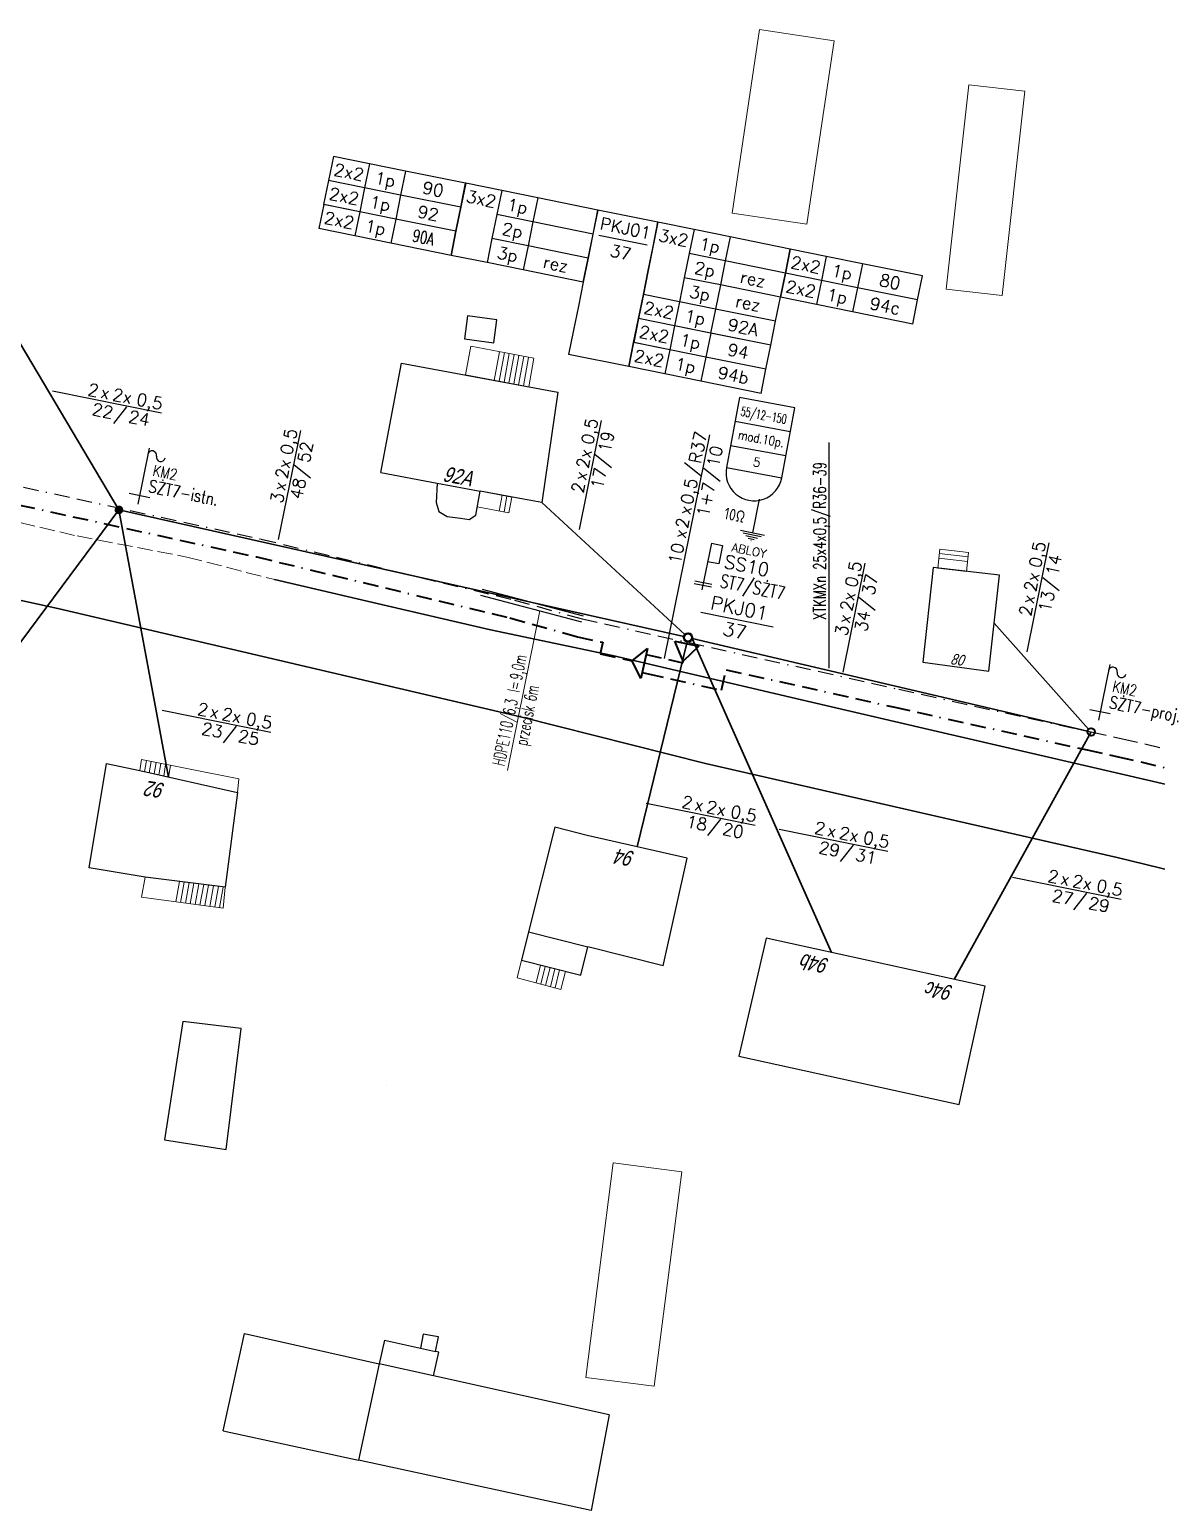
# Model space of a CAD drawing. Header units: millimetres. Extents: x 4848043 to 9699780, y 5827542 to 11659147.
# Drawn here: x 4850112.5 to 4850222.7, y 5827643.4 to 5827788.3 of the extents above; entities that cross this region are included whole.
import ezdxf
from ezdxf.enums import TextEntityAlignment as Align

# ---------------------------------------------------------------- set-up
doc = ezdxf.new("R2010")
doc.units = ezdxf.units.MM
doc.header["$MEASUREMENT"] = 0
for name, pattern in [('0', [0]), ('BORDER', [1.75, 0.5, -0.25, 0.5, -0.25, 0, -0.25]), ('BUD', [0]), ('GUK', [2, 1.5, -0.5]), ('KOC', [2, 1.5, -0.5]), ('KOJ', [0]), ('KOU', [1.5, 1, -0.5]), ('SCH', [0]), ('ZAK', [2, 1, -1])]:
    doc.linetypes.add(name, pattern=pattern)
doc.layers.get('0').update_dxf_attribs({"lineweight": 18})
for name, color, linetype, lineweight in [('EADTD_T_0', 7, '0', 18), ('EBTPO_L_6', 9, '0', 18), ('EBUPP_L_1', 7, 'BUD', 18), ('EBUPP_L_3', 6, '0', 25), ('SDRPK_L_0', 7, '0', 35), ('SDRPK_L_1', 7, 'KOU', 18), ('TEL kable doziemne proj.', 32, 'BORDER', 30), ('TEL rury', 6, 'Continuous', 30), ('TEL rury opis', 6, 'Continuous', 20), ('TES kable doziemne proj.', 4, 'BORDER', 40), ('TES kable napow. proj.', 241, 'LIN_NAPOW_PROJ', 35), ('TES zakończenia projektowane', 4, 'Continuous', 40), ('TES złącza projektowane', 4, 'Continuous', 40), ('UTTPA_T_2', 34, '0', 18), ('UZB słupy telefoniczne', 32, 'Continuous', 30), ('ZAKRES_L_0', 250, 'GUK', 60)]:
    doc.layers.add(name, color=color, linetype=linetype, lineweight=lineweight)
for name, color, linetype in [('OPIS_KABLA', 30, 'Continuous'), ('OPIS_RURY', 6, 'Continuous'), ('RURY-ISTN', 6, 'Continuous'), ('TES opisy kabli abon.', 30, 'Continuous'), ('TES opisy kabli rozdz.', 30, 'Continuous'), ('TES opisy zakończeń', 30, 'Continuous'), ('TES rury', 6, 'Continuous'), ('TES słup. PD', 6, 'Continuous'), ('TES zakończenia istniejące', 140, 'Continuous')]:
    doc.layers.add(name, color=color, linetype=linetype)
doc.styles.add('ROMANS', font='simplex.shx')
doc.styles.add('SIMPLEX', font='simplex.shx', dxfattribs={"width": 0.8, "height": 1.5})
doc.styles.add('Simplex2', font='simplex.shx', dxfattribs={"width": 0.7})
doc.styles.get("Standard").update_dxf_attribs({"font": 'txt', "width": 0.8, "oblique": 15})
doc.linetypes.add('LIN_NAPOW_LIKW', pattern='A,0.0001,[131,ltypeshp.shx,S=0.1,R=20,X=0.34023,Y=-0.12817],-0.1,[131,ltypeshp.shx,S=0.1,R=200,X=0.35977,Y=0.12817],-0.3,[135,l_napow.shx,S=0.1,R=0,X=-0.4,Y=0],-0.2,[135,l_napow.shx,S=0.1,R=180,X=0.2,Y=0],-0.2', length=0.8001)
doc.linetypes.add('LIN_NAPOW_PROJ', pattern='A,0.0001,-0.4,[136,l_napow.shx,S=0.1,R=0,X=-0.4,Y=0],-0.2,[137,l_napow.shx,S=0.1,R=0,X=-0.2,Y=0],-0.2', length=0.8001)

# ---------------------------------------------------------------- blocks, each defined once
blk = doc.blocks.new('SLS')
at = {"color": 0}
blk.add_circle((0, 0), 0.25, dxfattribs=at)
blk.add_circle((0, 0), 0.25, dxfattribs=at)
blk = doc.blocks.new('TR-SL1')
blk.add_circle((0, 0), 0.5)
blk = doc.blocks.new('KBR-SL1P')
for p, q in [((0, 0), (-1, 1.48)), ((-1, 1.48), (1, 1.48)), ((1, 1.48), (0, 0))]:
    blk.add_line(p, q)
blk.add_circle((0, 1.98), 0.35)
blk = doc.blocks.new('KB-IWP')
at = {"style": 'SIMPLEX'}
for p in [(-1.22, 0.25), (0.64, 0.25)]:
    blk.add_text('x', height=1, dxfattribs=at).set_placement(p, align=Align.RIGHT)
for tag, p in [('POJ-KAB', (-2.13, 0.25)), ('DL-KAB', (-0.62, -1.25))]:
    blk.add_attdef(tag, text='', height=1, dxfattribs=at).set_placement(p, align=Align.RIGHT)
for tag, p in [('KONS-KAB', (-0.52, 0.25)), ('SR-ZYL', (2.12, 0.25)), ('SEP', (-0.02, -1.25))]:
    blk.add_attdef(tag, text='', height=1, dxfattribs=at).set_placement(p, align=Align.CENTER)
at = {"style": 'SIMPLEX', "flags": 1}
blk.add_attdef('TYP-KAB', text='', height=0.5, dxfattribs=at).set_placement((-6.02, 0.25), align=Align.RIGHT)
blk.add_attdef('REJ-SZAF', (6.39, 0.25), '', height=0.5, dxfattribs=at)
at = {"style": 'SIMPLEX'}
blk.add_attdef('DL-MON', (0.7, -1.25), '', height=1, dxfattribs=at)
blk = doc.blocks.new('OB')
at = {"style": 'ROMANS', "width": 0.6}
blk.add_text('l=', height=2, dxfattribs=at).set_placement((9.86, 0.18))
for tag, p in [('OB_TYP', (8.68, 0.18)), ('OB_SW', (11.54, -2.76))]:
    blk.add_attdef(tag, text='', height=2, dxfattribs=at).set_placement(p, align=Align.RIGHT)
blk.add_attdef('OB_DL', (11.91, 0.18), '', height=2, dxfattribs=at)
blk = doc.blocks.new('ZL-2P')
for p, q in [((0, 0), (1, 1.25)), ((1, 1.25), (1, -1.25)), ((1, -1.25), (0, 0)), ((1, 0.75), (1.5, 0.75)), ((1, -0.75), (1.5, -0.75))]:
    blk.add_line(p, q)
blk = doc.blocks.new('KBR-ZP2')
blk.add_line((-4, 2), (4, 2))
at = {"style": 'SIMPLEX'}
for tag, p in [('REJ-SZAF', (0, 2.5)), ('NR-ZAK', (0, 0))]:
    blk.add_attdef(tag, text='', height=1.5, dxfattribs=at).set_placement(p, align=Align.CENTER)
blk = doc.blocks.new('*U147')
for p, q in [((10, 0), (0, 0)), ((0, 0), (0, -4)), ((10, -4), (10, 0)), ((0, -4), (0, -8)), ((9, -4), (1, -4)), ((10, -8), (10, -4)), ((0, -8), (0, -12)), ((10, -12), (10, -8)), ((0, -12), (0, -16)), ((10, -16), (10, -12)), ((0, -16), (0, -20)), ((10, -20), (10, -16)), ((0, -20), (0, -24)), ((10, -24), (10, -20)), ((10, -24), (0, -24))]:
    blk.add_line(p, q)
at = {"style": 'SIMPLEX'}
for tag, p in [('SZAFA', (5, -2)), ('PUNKT', (5, -6))]:
    blk.add_attdef(tag, text='', height=2, dxfattribs=at).set_placement(p, align=Align.MIDDLE_CENTER)
blk = doc.blocks.new('*U136')
for p, q in [((6, 0), (0, 0)), ((0, 0), (0, -4)), ((6, 0), (6, -4)), ((12, 0), (6, 0)), ((22, 0), (12, 0)), ((12, 0), (12, -4)), ((22, -4), (22, 0)), ((6, -4), (0, -4)), ((12, -4), (6, -4)), ((22, -4), (12, -4))]:
    blk.add_line(p, q)
at = {"style": 'SIMPLEX'}
for s, p in [('2x2', (3, -2)), ('1p', (9, -2))]:
    blk.add_text(s, height=2, dxfattribs=at).set_placement(p, align=Align.MIDDLE_CENTER)
blk.add_attdef('PARA1', text='', height=2, dxfattribs=at).set_placement((17, -2), align=Align.MIDDLE_CENTER)
blk = doc.blocks.new('*U125')
for p, q in [((6, 0), (0, 0)), ((0, 0), (0, -8)), ((6, 0), (6, -4)), ((12, 0), (6, 0)), ((22, 0), (12, 0)), ((12, 0), (12, -4)), ((22, -4), (22, 0)), ((6, -4), (6, -8)), ((12, -4), (6, -4)), ((22, -4), (12, -4)), ((12, -4), (12, -8)), ((22, -8), (22, -4)), ((0, -8), (0, -12)), ((6, -8), (6, -12)), ((12, -8), (6, -8)), ((22, -8), (12, -8)), ((12, -8), (12, -12)), ((22, -12), (22, -8)), ((6, -12), (0, -12)), ((12, -12), (6, -12)), ((22, -12), (12, -12))]:
    blk.add_line(p, q)
at = {"style": 'SIMPLEX'}
for s, p in [('3x2', (3, -2)), ('1p', (9, -2)), ('2p', (9, -6)), ('3p', (9, -10))]:
    blk.add_text(s, height=2, dxfattribs=at).set_placement(p, align=Align.MIDDLE_CENTER)
for tag, p in [('PARA1', (17, -2)), ('PARA2', (17, -6)), ('PARA3', (17, -10))]:
    blk.add_attdef(tag, text='', height=2, dxfattribs=at).set_placement(p, align=Align.MIDDLE_CENTER)
blk = doc.blocks.new('KB-RZP')
at = {"style": 'SIMPLEX'}
for s, p in [('/', (0.5, 0.39)), ('x', (-4.75, 0.25)), ('x', (-2.78, 0.25))]:
    blk.add_text(s, height=1, dxfattribs=at).set_placement(p)
for tag, p in [('POJ-KAB', (-5.16, 0.25)), ('DL-KAB', (0.19, -1.25))]:
    blk.add_attdef(tag, text='', height=1, dxfattribs=at).set_placement(p, align=Align.RIGHT)
for tag, p in [('KONS-KAB', (-3.5, 0.25)), ('SR-ZYL', (-0.85, 0.25)), ('SEP', (0.84, -1.25))]:
    blk.add_attdef(tag, text='', height=1, dxfattribs=at).set_placement(p, align=Align.CENTER)
for tag, p in [('NR-KAB', (1.5, 0.25)), ('DL-MON', (1.5, -1.25))]:
    blk.add_attdef(tag, p, '', height=1, dxfattribs=at)
at = {"style": 'SIMPLEX', "flags": 1}
blk.add_attdef('TYP-KAB', text='', height=0.5, dxfattribs=at).set_placement((-8.41, 0.25), align=Align.RIGHT)
blk.add_attdef('REJ-SZAF', (7.64, 0.25), '', height=0.5, dxfattribs=at)
blk = doc.blocks.new('ZLOP')
for p, q in [((9.15, 0), (0, 0)), ((0, 0), (0, -11.62)), ((9.15, -11.62), (9.15, 0)), ((9.15, -4), (0, -4)), ((9.15, -8), (0, -8)), ((0, -11.62), (9.15, -11.62))]:
    blk.add_line(p, q)
blk.add_arc((4.58, -11.62), 4.58, 180, 0)
at = {"style": 'ROMANS', "width": 0.713756}
blk.add_attdef('MUFA', text='', height=1.41, dxfattribs=at).set_placement((0.63, -2.88), (8.18, -2.88), align=Align.FIT)
at = {"style": 'ROMANS'}
for tag, p in [('LACZNIK', (4.71, -6.72)), ('PARY', (4.69, -10.56))]:
    blk.add_attdef(tag, text='', height=1.41, dxfattribs=at).set_placement(p, align=Align.CENTER)
for tag, flags, p in [('NRZL', 4, (4.68, -14.12)), ('BOKT', 1, (4.69, -17.8))]:
    blk.add_attdef(tag, text='', height=1.41, dxfattribs=dict(at, flags=flags)).set_placement(p, align=Align.CENTER)

msp = doc.modelspace()

# ---------------------------------------------------------------- hatches: boundary and pattern name
at = {"layer": 'UTTPA_T_2', "linetype": 'LIN_NAPOW_LIKW'}
h = msp.add_hatch(color=140, dxfattribs=at)
h.paths.add_polyline_path([(4850120.81, 5827741.45, 0.215792), (4850120.83, 5827741.1), (4850121.2, 5827741.3), (4850121.42, 5827740.94, 0.170354), (4850121.6, 5827741.15, 1)])
h.paths.add_polyline_path([(4850121.2, 5827741.3), (4850120.83, 5827741.1, 0.427671), (4850121.42, 5827740.94)])
h = msp.add_hatch(color=140, dxfattribs=at)
h.paths.add_polyline_path([(4850120.9, 5827741.41, 0.215792), (4850120.92, 5827741.15), (4850121.2, 5827741.3), (4850121.37, 5827741.02, 0.170354), (4850121.5, 5827741.19, 1)])
h.paths.add_polyline_path([(4850121.2, 5827741.3), (4850120.92, 5827741.15, 0.427671), (4850121.37, 5827741.02)])

# ---------------------------------------------------------------- linework, layer by layer
at = {"layer": 'EBTPO_L_6', "linetype": 'SCH'}
for p, q in [((4850155.09, 5827754.5), (4850155.62, 5827757.32)), ((4850155.62, 5827757.32), (4850161.8, 5827756.13)), ((4850158.44, 5827756.78), (4850157.92, 5827753.97)), ((4850158.92, 5827756.69), (4850158.39, 5827753.89)), ((4850159.39, 5827756.59), (4850158.87, 5827753.79)), ((4850159.87, 5827756.5), (4850159.34, 5827753.7)), ((4850160.33, 5827756.41), (4850159.82, 5827753.62)), ((4850160.8, 5827756.32), (4850160.28, 5827753.53)), ((4850161.28, 5827756.22), (4850160.76, 5827753.44)), ((4850161.29, 5827753.34), (4850161.8, 5827756.13)), ((4850155.09, 5827754.5), (4850161.29, 5827753.34)), ((4850156.53, 5827743.14), (4850156.25, 5827741.59)), ((4850159.63, 5827742.56), (4850156.53, 5827743.14)), ((4850159.35, 5827741), (4850156.25, 5827741.59)), ((4850158.4, 5827741.18), (4850158.7, 5827742.73)), ((4850158.87, 5827741.1), (4850159.16, 5827742.65)), ((4850159.63, 5827742.56), (4850159.35, 5827741)), ((4850201.3, 5827735.61), (4850201.49, 5827737.46)), ((4850204.31, 5827737.13), (4850201.49, 5827737.46)), ((4850204.1, 5827735.28), (4850204.31, 5827737.13)), ((4850204.1, 5827735.28), (4850201.3, 5827735.61)), ((4850201.39, 5827736.57), (4850204.21, 5827736.24)), ((4850201.44, 5827737.05), (4850204.26, 5827736.72)), ((4850160.57, 5827697.24), (4850160.16, 5827695.54)), ((4850160.57, 5827697.24), (4850164.87, 5827696.16)), ((4850162.01, 5827695.04), (4850162.44, 5827696.77)), ((4850162.48, 5827694.91), (4850162.9, 5827696.65)), ((4850162.94, 5827694.78), (4850163.37, 5827696.54)), ((4850160.16, 5827695.54), (4850164.42, 5827694.38)), ((4850163.41, 5827694.66), (4850163.83, 5827696.42)), ((4850163.87, 5827694.54), (4850164.3, 5827696.3)), ((4850164.87, 5827696.16), (4850164.42, 5827694.38))]:
    msp.add_line(p, q, dxfattribs=at)
at = {"layer": 'EBTPO_L_6', "linetype": '0'}
for p, q in [((4850123.24, 5827715.81), (4850123.42, 5827716.87)), ((4850123.42, 5827716.87), (4850132.94, 5827714.99)), ((4850123.9, 5827716.78), (4850123.71, 5827715.69)), ((4850123.24, 5827715.81), (4850132.81, 5827713.65)), ((4850124.36, 5827716.69), (4850124.17, 5827715.59)), ((4850124.83, 5827716.6), (4850124.64, 5827715.48)), ((4850125.31, 5827716.5), (4850125.12, 5827715.38)), ((4850125.77, 5827716.41), (4850125.59, 5827715.27)), ((4850126.24, 5827716.31), (4850126.05, 5827715.17)), ((4850132.81, 5827713.65), (4850132.94, 5827714.99)), ((4850123.78, 5827705.38), (4850123.42, 5827703.41)), ((4850123.78, 5827705.38), (4850131.6, 5827704.39)), ((4850126.76, 5827702.96), (4850127.12, 5827704.96)), ((4850127.22, 5827702.91), (4850127.58, 5827704.89)), ((4850127.7, 5827702.84), (4850128.06, 5827704.84)), ((4850128.18, 5827702.77), (4850128.54, 5827704.78)), ((4850128.66, 5827702.71), (4850129.02, 5827704.71)), ((4850129.13, 5827702.65), (4850129.5, 5827704.66)), ((4850129.61, 5827702.59), (4850129.97, 5827704.6)), ((4850130.09, 5827702.52), (4850130.45, 5827704.53)), ((4850130.57, 5827702.46), (4850130.93, 5827704.47)), ((4850131.04, 5827702.4), (4850131.4, 5827704.41)), ((4850131.6, 5827704.39), (4850131.39, 5827702.35)), ((4850123.42, 5827703.41), (4850131.39, 5827702.35))]:
    msp.add_line(p, q, dxfattribs=at)
at = {"layer": 'EBUPP_L_1', "linetype": 'BUD'}
for p, q in [((4850181.19, 5827770.33), (4850183.87, 5827788.29)), ((4850183.87, 5827788.29), (4850191.18, 5827787.18)), ((4850188.5, 5827769.24), (4850191.18, 5827787.18)), ((4850202.13, 5827762.9), (4850204.35, 5827782.88)), ((4850204.35, 5827782.88), (4850209.83, 5827782.27)), ((4850207.61, 5827762.29), (4850209.83, 5827782.27)), ((4850181.19, 5827770.33), (4850188.5, 5827769.24)), ((4850202.13, 5827762.9), (4850207.61, 5827762.29)), ((4850166.88, 5827656.44), (4850169.56, 5827677.42)), ((4850169.56, 5827677.42), (4850176.25, 5827676.56)), ((4850173.56, 5827655.58), (4850176.25, 5827676.56)), ((4850166.88, 5827656.44), (4850173.56, 5827655.58))]:
    msp.add_line(p, q, dxfattribs=at)
at = {"layer": 'EBUPP_L_3', "linetype": '0'}
for p, q in [((4850155.3, 5827760.28), (4850155.01, 5827758.03)), ((4850158.16, 5827759.89), (4850155.3, 5827760.28)), ((4850157.86, 5827757.65), (4850158.16, 5827759.89)), ((4850155.01, 5827758.03), (4850157.86, 5827757.65)), ((4850146.83, 5827744.95), (4850148.83, 5827755.67)), ((4850148.83, 5827755.67), (4850164.15, 5827752.81)), ((4850164.15, 5827752.81), (4850162.58, 5827742.01)), ((4850146.83, 5827744.95), (4850152.33, 5827743.93)), ((4850152.33, 5827743.93), (4850152.22, 5827742.04)), ((4850152.33, 5827743.93), (4850156.53, 5827743.14)), ((4850156.11, 5827740.8), (4850156.53, 5827743.14)), ((4850160.79, 5827742.35), (4850156.53, 5827743.14)), ((4850152.22, 5827742.04), (4850152.49, 5827741.13)), ((4850162.58, 5827742.01), (4850160.79, 5827742.35)), ((4850152.49, 5827741.13), (4850153.31, 5827740.67)), ((4850153.31, 5827740.67), (4850154.6, 5827740.48)), ((4850154.6, 5827740.48), (4850155.47, 5827740.37)), ((4850155.47, 5827740.37), (4850156.11, 5827740.8)), ((4850200.84, 5827735.67), (4850199.85, 5827726.42)), ((4850207.34, 5827734.91), (4850200.84, 5827735.67)), ((4850206.28, 5827725.52), (4850207.34, 5827734.91)), ((4850199.85, 5827726.42), (4850206.28, 5827725.52)), ((4850118.28, 5827706.3), (4850119.97, 5827716.5)), ((4850119.97, 5827716.5), (4850123.24, 5827715.81)), ((4850123.24, 5827715.81), (4850132.81, 5827713.65)), ((4850132.81, 5827713.65), (4850131.6, 5827704.39)), ((4850163.84, 5827710.25), (4850161.27, 5827700.02)), ((4850167.01, 5827709.46), (4850163.84, 5827710.25)), ((4850176.8, 5827707.24), (4850167.01, 5827709.46)), ((4850174.43, 5827696.71), (4850176.8, 5827707.24)), ((4850123.78, 5827705.38), (4850118.28, 5827706.3)), ((4850131.6, 5827704.39), (4850123.78, 5827705.38)), ((4850161.27, 5827700.02), (4850160.57, 5827697.24)), ((4850161.27, 5827700.02), (4850167.08, 5827698.56)), ((4850184.5, 5827699.41), (4850181.84, 5827687.87)), ((4850205.93, 5827694.71), (4850184.5, 5827699.41)), ((4850166.38, 5827695.78), (4850167.08, 5827698.56)), ((4850174.43, 5827696.71), (4850167.08, 5827698.56)), ((4850160.57, 5827697.24), (4850166.38, 5827695.78)), ((4850203.38, 5827683.14), (4850205.93, 5827694.71)), ((4850127.44, 5827691.26), (4850125.66, 5827679.68)), ((4850133.15, 5827690.56), (4850127.44, 5827691.26)), ((4850131.7, 5827678.74), (4850133.15, 5827690.56)), ((4850181.84, 5827687.87), (4850203.38, 5827683.14)), ((4850125.66, 5827679.68), (4850131.7, 5827678.74)), ((4850131.4, 5827651.2), (4850133.47, 5827660.72)), ((4850133.47, 5827660.72), (4850146.67, 5827657.78)), ((4850150.97, 5827660.68), (4850150.71, 5827659.31)), ((4850151.88, 5827660.51), (4850150.97, 5827660.68)), ((4850152.45, 5827660.41), (4850151.88, 5827660.51)), ((4850152.18, 5827658.98), (4850152.45, 5827660.41)), ((4850147.18, 5827660.09), (4850146.67, 5827657.78)), ((4850147.18, 5827660.09), (4850150.71, 5827659.31)), ((4850150.71, 5827659.31), (4850152.18, 5827658.98)), ((4850151.97, 5827656.59), (4850152.5, 5827658.91)), ((4850152.5, 5827658.91), (4850152.18, 5827658.98)), ((4850146.67, 5827657.78), (4850144.63, 5827648.35)), ((4850151.97, 5827656.59), (4850146.67, 5827657.78)), ((4850169.15, 5827652.78), (4850151.97, 5827656.59)), ((4850169.15, 5827652.78), (4850167.38, 5827643.43)), ((4850131.4, 5827651.2), (4850144.63, 5827648.35)), ((4850167.38, 5827643.43), (4850144.63, 5827648.35))]:
    msp.add_line(p, q, dxfattribs=at)
at = {"layer": 'OPIS_RURY'}
for p, q in [((4850183.84, 5827742.35), (4850183.17, 5827739.07)), ((4850182.01, 5827739.31), (4850184.34, 5827738.83)), ((4850182.26, 5827739.05), (4850184.01, 5827738.69)), ((4850182.51, 5827738.79), (4850183.67, 5827738.55)), ((4850182.76, 5827738.53), (4850183.34, 5827738.41)), ((4850183, 5827738.32), (4850183.04, 5827738.31))]:
    msp.add_line(p, q, dxfattribs=at)
at = {"layer": 'RURY-ISTN'}
for p, q in [((4850179.16, 5827738.04), (4850178.23, 5827733.48)), ((4850179.16, 5827738.04), (4850180.25, 5827737.82)), ((4850180.25, 5827737.82), (4850179.89, 5827736.01)), ((4850179.89, 5827736.01), (4850178.79, 5827736.23)), ((4850179.21, 5827733.99), (4850177.54, 5827734.33)), ((4850179.16, 5827733.73), (4850177.48, 5827734.07))]:
    msp.add_line(p, q, dxfattribs=at)
at = {"layer": 'SDRPK_L_0', "linetype": 'KOJ'}
for p, q in [((4850115.21, 5827731.65), (4850089.55, 5827737.23)), ((4850160.47, 5827721.05), (4850115.21, 5827731.65)), ((4850178.58, 5827716.5), (4850160.47, 5827721.05)), ((4850201.41, 5827711.28), (4850178.58, 5827716.5)), ((4850218.84, 5827707.3), (4850201.41, 5827711.28)), ((4850233.72, 5827703.65), (4850218.84, 5827707.3))]:
    msp.add_line(p, q, dxfattribs=at)
at = {"layer": 'SDRPK_L_0', "linetype": '0'}
for p, q in [((4850136.43, 5827734.48), (4850146.04, 5827732.24)), ((4850146.04, 5827732.24), (4850157.55, 5827729.57)), ((4850157.55, 5827729.57), (4850169.49, 5827727.06)), ((4850169.49, 5827727.06), (4850187.98, 5827722.73)), ((4850187.98, 5827722.73), (4850201.82, 5827719.48)), ((4850201.82, 5827719.48), (4850216.91, 5827716)), ((4850216.91, 5827716), (4850248.76, 5827708.64))]:
    msp.add_line(p, q, dxfattribs=at)
at = {"layer": 'SDRPK_L_1', "linetype": 'KOC'}
for p, q in [((4850103.72, 5827741.87), (4850117.12, 5827738.75)), ((4850117.12, 5827738.75), (4850127.85, 5827736.69)), ((4850127.85, 5827736.69), (4850136.43, 5827734.48))]:
    msp.add_line(p, q, dxfattribs=at)
at = {"layer": 'TEL kable doziemne proj.', "ltscale": 3}
msp.add_line((4850109.66, 5827744.01), (4850135.11, 5827738.45), dxfattribs=at)
msp.add_lwpolyline([(4850135.1, 5827738.45), (4850159.9, 5827732.48), (4850166.51, 5827730.64), (4850197.48, 5827723.76), (4850216.3, 5827719.58), (4850219.36, 5827718.91), (4850256.18, 5827710.41), (4850277.9, 5827705.4), (4850297, 5827701.76)], dxfattribs=at)
at = {"layer": 'TEL rury'}
for p, q in [((4850156.57, 5827732.97), (4850166.45, 5827730.35)), ((4850156.72, 5827733.55), (4850166.6, 5827730.93))]:
    msp.add_line(p, q, dxfattribs=at)
at = {"layer": 'TEL rury opis'}
msp.add_line((4850159.21, 5827715.82), (4850162.38, 5827731.43), dxfattribs=at)
at = {"layer": 'TES kable doziemne proj.', "ltscale": 3}
for p, q in [((4850109.28, 5827742.26), (4850134.7, 5827736.7)), ((4850134.7, 5827736.7), (4850159.45, 5827730.73)), ((4850159.45, 5827730.73), (4850166.07, 5827728.89)), ((4850166.07, 5827728.89), (4850168.53, 5827728.35)), ((4850168.53, 5827728.35), (4850168.28, 5827727.22)), ((4850168.28, 5827727.22), (4850171.41, 5827726.53)), ((4850180.13, 5827723.67), (4850180.61, 5827725.66)), ((4850180.61, 5827725.66), (4850197.09, 5827722)), ((4850172.97, 5827725.26), (4850180.13, 5827723.67)), ((4850197.09, 5827722), (4850215.91, 5827717.83)), ((4850215.91, 5827717.83), (4850218.96, 5827717.15)), ((4850218.96, 5827717.15), (4850255.78, 5827708.66))]:
    msp.add_line(p, q, dxfattribs=at)
msp.add_lwpolyline([(4850172.77, 5827727.15), (4850176.36, 5827726.35), (4850176.39, 5827726.49)], dxfattribs=at)
at = {"layer": 'TES kable napow. proj.', "ltscale": 3}
for p, q in [((4850121.2, 5827741.3), (4850108.02, 5827763.47)), ((4850176.56, 5827729.11), (4850162.58, 5827742.01)), ((4850121.2, 5827741.3), (4850104.45, 5827718.81)), ((4850121.2, 5827741.3), (4850126.05, 5827715.17)), ((4850176.46, 5827728.91), (4850121.2, 5827741.3)), ((4850216.06, 5827719.85), (4850206.81, 5827730.22)), ((4850176.77, 5827728.41), (4850171.9, 5827708.35)), ((4850177.28, 5827728.73), (4850215.95, 5827719.67)), ((4850177.28, 5827728.73), (4850190.9, 5827698.01)), ((4850202.92, 5827695.37), (4850216.3, 5827719.58))]:
    msp.add_line(p, q, dxfattribs=at)
at = {"layer": 'TES opisy kabli rozdz.'}
for p, q in [((4850125.37, 5827750.76), (4850114.71, 5827752.92)), ((4850138.95, 5827749.07), (4850136.78, 5827738.41)), ((4850168.38, 5827750.06), (4850166.22, 5827739.4)), ((4850174.56, 5827726.75), (4850179.01, 5827748.66)), ((4850212.18, 5827738.08), (4850210.02, 5827727.42)), ((4850194.18, 5827736.1), (4850192.02, 5827725.44)), ((4850136.06, 5827719.52), (4850125.43, 5827721.68)), ((4850183.45, 5827710.42), (4850172.79, 5827712.59)), ((4850196.43, 5827707.89), (4850185.78, 5827710.05)), ((4850219.25, 5827703.18), (4850208.6, 5827705.34))]:
    msp.add_line(p, q, dxfattribs=at)
at = {"layer": 'TES rury', "linetype": 'Continuous'}
for p, q in [((4850124.15, 5827747.34), (4850123.04, 5827741.87)), ((4850190.63, 5827747.88), (4850190.63, 5827725.81)), ((4850124.21, 5827742.49), (4850122.2, 5827742.9)), ((4850218.12, 5827726.19), (4850217.01, 5827720.72)), ((4850218.18, 5827721.34), (4850216.17, 5827721.75))]:
    msp.add_line(p, q, dxfattribs=at)
for centre, start, end in [((4850124.45, 5827746.64), 348.5339, 168.5339), ((4850125.29, 5827746.47), 168.5339, 348.5339), ((4850218.42, 5827725.5), 348.5339, 168.5339), ((4850219.27, 5827725.33), 168.5339, 348.5339)]:
    msp.add_arc(centre, 0.433, start, end, dxfattribs=at)
at = {"layer": 'TES zakończenia projektowane'}
msp.add_circle((4850216.3, 5827719.58), 0.365, dxfattribs=at)
at = {"layer": 'ZAKRES_L_0', "linetype": 'ZAK'}
msp.add_lwpolyline([(4850147.33, 5827685), (4850147.33, 5827685)], dxfattribs=at)

# ---------------------------------------------------------------- block references
at = {"layer": 'TEL rury opis', "xscale": 0.6000000000000001, "yscale": 0.6000000000000001, "zscale": 0.6000000000000001, "rotation": 78.53388413954008}
msp.add_blockref('OB', (4850159.29, 5827717.56), dxfattribs=at).add_auto_attribs({'OB_TYP': 'HDPE110/6,3', 'OB_DL': '9,0m', 'OB_SW': 'przecisk 6m'})
at = {"layer": 'TES opisy kabli abon.', "linetype": 'Continuous'}
for p, xscale, yscale, zscale, rotation, values in [((4850121.54, 5827751.53), 1.199999999727946, 1.199999999727946, 1.199999999727946, 348.5338841265313, {'POJ-KAB': '2', 'KONS-KAB': '2', 'DL-KAB': '22', 'DL-MON': '24', 'SR-ZYL': '0,5', 'SEP': '/'}), ((4850167.62, 5827746.32), 1.199999999727945, 1.199999999727945, 1.199999999727945, 78.53388411658707, {'POJ-KAB': '2', 'KONS-KAB': '2', 'DL-KAB': '17', 'DL-MON': '19', 'SR-ZYL': '0,5', 'SEP': '/'}), ((4850138.18, 5827745.31), 1.199999999727946, 1.199999999727946, 1.199999999727946, 78.53388413053656, {'POJ-KAB': '3', 'KONS-KAB': '2', 'DL-KAB': '48', 'DL-MON': '52', 'SR-ZYL': '0,5', 'SEP': '/'}), ((4850211.41, 5827734.27), 1.199999999727946, 1.199999999727946, 1.199999999727946, 78.53388413195147, {'POJ-KAB': '2', 'KONS-KAB': '2', 'DL-KAB': '13', 'DL-MON': '14', 'SR-ZYL': '0,5', 'SEP': '/'}), ((4850193.42, 5827732.35), 1.199999999727946, 1.199999999727946, 1.199999999727946, 78.53388413053656, {'POJ-KAB': '3', 'KONS-KAB': '2', 'DL-KAB': '34', 'DL-MON': '37', 'SR-ZYL': '0,5', 'SEP': '/'}), ((4850132.25, 5827720.29), 1.199999999727946, 1.199999999727946, 1.199999999727946, 348.5338841265313, {'POJ-KAB': '2', 'KONS-KAB': '2', 'DL-KAB': '23', 'DL-MON': '25', 'SR-ZYL': '0,5', 'SEP': '/'}), ((4850179.64, 5827711.2), 1.199999999727946, 1.199999999727946, 1.199999999727946, 348.5338841265313, {'POJ-KAB': '2', 'KONS-KAB': '2', 'DL-KAB': '18', 'DL-MON': '20', 'SR-ZYL': '0,5', 'SEP': '/'}), ((4850192.62, 5827708.66), 1.199999999727946, 1.199999999727946, 1.199999999727946, 348.5338841265313, {'POJ-KAB': '2', 'KONS-KAB': '2', 'DL-KAB': '29', 'DL-MON': '31', 'SR-ZYL': '0,5', 'SEP': '/'}), ((4850215.44, 5827703.95), 1.199999999727946, 1.199999999727946, 1.199999999727946, 348.5338841265313, {'POJ-KAB': '2', 'KONS-KAB': '2', 'DL-KAB': '27', 'DL-MON': '29', 'SR-ZYL': '0,5', 'SEP': '/'})]:
    msp.add_blockref('KB-IWP', p, dxfattribs=dict(at, xscale=xscale, yscale=yscale, zscale=zscale, rotation=rotation)).add_auto_attribs(values)
at = {"layer": 'TES opisy kabli rozdz.', "xscale": 1.199999999930151, "yscale": 1.199999999930151, "zscale": 1.199999999930151, "rotation": 78.53388411826161}
msp.add_blockref('KB-RZP', (4850178.05, 5827743.95), dxfattribs=at).add_auto_attribs({'POJ-KAB': '10', 'KONS-KAB': '2', 'SR-ZYL': '0,5', 'NR-KAB': 'R37', 'DL-KAB': '1+7', 'DL-MON': '10', 'SEP': '/'})
at = {"layer": 'TES opisy zakończeń', "xscale": 0.8999999999268937, "yscale": 0.8999999999268937, "zscale": 0.8999999999268937, "rotation": 348.5338841264513}
msp.add_blockref('KBR-ZP2', (4850181.3, 5827728.83), dxfattribs=at).add_auto_attribs({'REJ-SZAF': 'PKJ01', 'NR-ZAK': '37'})
at = {"layer": 'TES słup. PD'}
for name, p, xscale, yscale, zscale, rotation, values in [('*U136', (4850142.18, 5827775.88), 0.6000000000000001, 0.6000000000000001, 0.6000000000000001, 348.5338841264513, {'PARA1': '90'}), ('*U136', (4850141.7, 5827773.53), 0.6000000000000001, 0.6000000000000001, 0.6000000000000001, 348.5338841264513, {'PARA1': '92'}), ('*U125', (4850155.12, 5827773.26), 0.6, 0.6, 0.6, 348.5338841289874, {'PARA3': 'rez'}), ('*U147', (4850168.05, 5827770.63), 0.6000000000000001, 0.6000000000000001, 0.6000000000000001, 348.5338841264513, {'SZAFA': 'PKJ01', 'PUNKT': '37'}), ('*U125', (4850173.93, 5827769.44), 0.6, 0.6, 0.6, 348.5338841289874, {'PARA2': 'rez', 'PARA3': 'rez'}), ('*U136', (4850186.87, 5827766.82), 0.6000000000000001, 0.6000000000000001, 0.6000000000000001, 348.5338841264513, {'PARA1': '80'}), ('*U136', (4850186.39, 5827764.46), 0.6000000000000001, 0.6000000000000001, 0.6000000000000001, 348.5338841264513, {'PARA1': '94c'}), ('*U136', (4850172.5, 5827762.38), 0.6000000000000001, 0.6000000000000001, 0.6000000000000001, 348.5338841264513, {'PARA1': '92A'}), ('*U136', (4850172.03, 5827760.03), 0.6000000000000001, 0.6000000000000001, 0.6000000000000001, 348.5338841264513, {'PARA1': '94'}), ('*U136', (4850171.55, 5827757.68), 0.6000000000000001, 0.6000000000000001, 0.6000000000000001, 348.5338841264513, {'PARA1': '94b'})]:
    msp.add_blockref(name, p, dxfattribs=dict(at, xscale=xscale, yscale=yscale, zscale=zscale, rotation=rotation)).add_auto_attribs(values)
ref = msp.add_blockref('*U136', (4850141.23, 5827771.18), dxfattribs=dict(at, xscale=0.6000000000000001, yscale=0.6000000000000001, zscale=0.6000000000000001, rotation=348.5338841264513))
ref.add_attrib('PARA1', '90A', dxfattribs={"layer": '0', "height": 1.2, "rotation": 348.5339, "style": 'SIMPLEX', "width": 0.7}).set_placement((4850150.98, 5827767.97), align=Align.MIDDLE_CENTER)
at = {"layer": 'TES zakończenia istniejące', "linetype": 'ByBlock', "ltscale": 5}
ref = msp.add_blockref('ZLOP', (4850181.91, 5827752.3), dxfattribs=dict(at, xscale=0.6, yscale=0.6, zscale=0.6, rotation=349.4513216744155))
ref.add_attrib('MUFA', '55/12-150', dxfattribs={"layer": '0', "height": 0.9, "rotation": 349.4513, "style": 'ROMANS', "width": 0.607616}).set_placement((4850181.97, 5827750.53), (4850186.42, 5827749.7), align=Align.FIT)
ref.add_attrib('LACZNIK', 'mod.10p.', dxfattribs={"layer": '0', "height": 0.9, "rotation": 349.4513, "style": 'ROMANS', "width": 0.8}).set_placement((4850183.95, 5827747.82), align=Align.CENTER)
ref.add_attrib('PARY', '5', dxfattribs={"layer": '0', "height": 0.844, "rotation": 349.4513, "style": 'ROMANS'}).set_placement((4850183.52, 5827745.55), align=Align.CENTER)
at = {"layer": 'TES zakończenia projektowane'}
for xscale, yscale, zscale, rotation in [(1.200000000018261, 1.200000000018261, 1.200000000018261, 348.3226047022761), (1.2, 1.2, 1.2, 348.3226047204002)]:
    msp.add_blockref('KBR-SL1P', (4850176.39, 5827726.49), dxfattribs=dict(at, xscale=xscale, yscale=yscale, zscale=zscale, rotation=rotation))
at = {"layer": 'TES złącza projektowane', "xscale": 1.2, "yscale": 1.2, "zscale": 1.2, "rotation": 347.4759935620123}
msp.add_blockref('ZL-2P', (4850171.41, 5827726.53), dxfattribs=at)
at = {"layer": 'UTTPA_T_2', "xscale": 1.32, "yscale": 1.32, "zscale": 1.2}
for p, rotation in [((4850121.2, 5827741.3), 287.1445998068563), ((4850121.2, 5827741.3), 88.97723720235952), ((4850121.2, 5827741.3), 88.97723720235952), ((4850121.2, 5827741.3), 88.97723720235952), ((4850176.87, 5827728.82), 88.97723720235952)]:
    msp.add_blockref('SLS', p, dxfattribs=dict(at, rotation=rotation))
at = {"layer": 'UZB słupy telefoniczne', "xscale": 0.7200000000000001, "yscale": 0.7200000000000001, "zscale": 0.6, "rotation": 88.97723720235952}
msp.add_blockref('TR-SL1', (4850216.3, 5827719.58), dxfattribs=at)

# ---------------------------------------------------------------- texts
at = {"layer": 'EADTD_T_0', "attachment_point": 8, "line_spacing_factor": 0.82}
for s, insert, char_height, rotation in [('92A', (4850154.2, 5827743.84), 1.5, 349.4376), ('80', (4850203.12, 5827726.11), 1.08, 352.0331), ('92', (4850124.93, 5827714.69), 1.5, 171.3089), ('94', (4850170.88, 5827708.03), 1.5, 170.498), ('94b', (4850189.48, 5827697.65), 1.5, 169.0772), ('94c', (4850201.64, 5827694.98), 1.5, 170.5531)]:
    msp.add_mtext(s, dxfattribs=dict(at, insert=insert, char_height=char_height, rotation=rotation))
at = {"layer": 'OPIS_KABLA', "style": 'SIMPLEX'}
msp.add_text('ABLOY', height=0.84, rotation=348.5339, dxfattribs=at).set_placement((4850182.77, 5827736.92), align=Align.CENTER)
at = {"layer": 'OPIS_RURY', "style": 'SIMPLEX', "width": 0.8}
msp.add_text('10Ω', height=1.152, rotation=348.5339, dxfattribs=at).set_placement((4850180.32, 5827740.43))
at = {"layer": 'RURY-ISTN', "style": 'ROMANS'}
msp.add_text('SS10', height=1.296, rotation=348.5339, dxfattribs=at).set_placement((4850180.31, 5827735.64))
at = {"layer": 'RURY-ISTN', "style": 'ROMANS', "width": 0.75}
msp.add_text('ST7/SŻT7', height=1.296, rotation=348.5339, dxfattribs=at).set_placement((4850179.92, 5827733.76))
at = {"layer": 'TES rury', "linetype": 'Continuous'}
for s, height, rotation, style, width, p in [('XTKMXn 25x4x0,5/R36-39', 1.2, 90, 'Simplex2', 0.7, (4850190.36, 5827730.54)), ('KM2', 1.08, 348.5339, 'ROMANS', 0.8, (4850124.44, 5827744.66)), ('SŻT7-istn.', 1.2, 348.5339, 'ROMANS', 0.8, (4850124.01, 5827743.07)), ('KM2', 1.08, 348.5339, 'ROMANS', 0.8, (4850218.31, 5827723.54)), ('SŻT7-proj.', 1.2, 348.5339, 'ROMANS', 0.8, (4850217.99, 5827721.93))]:
    msp.add_text(s, height=height, rotation=rotation, dxfattribs=dict(at, style=style, width=width)).set_placement(p)

doc.saveas('drawing.dxf')
